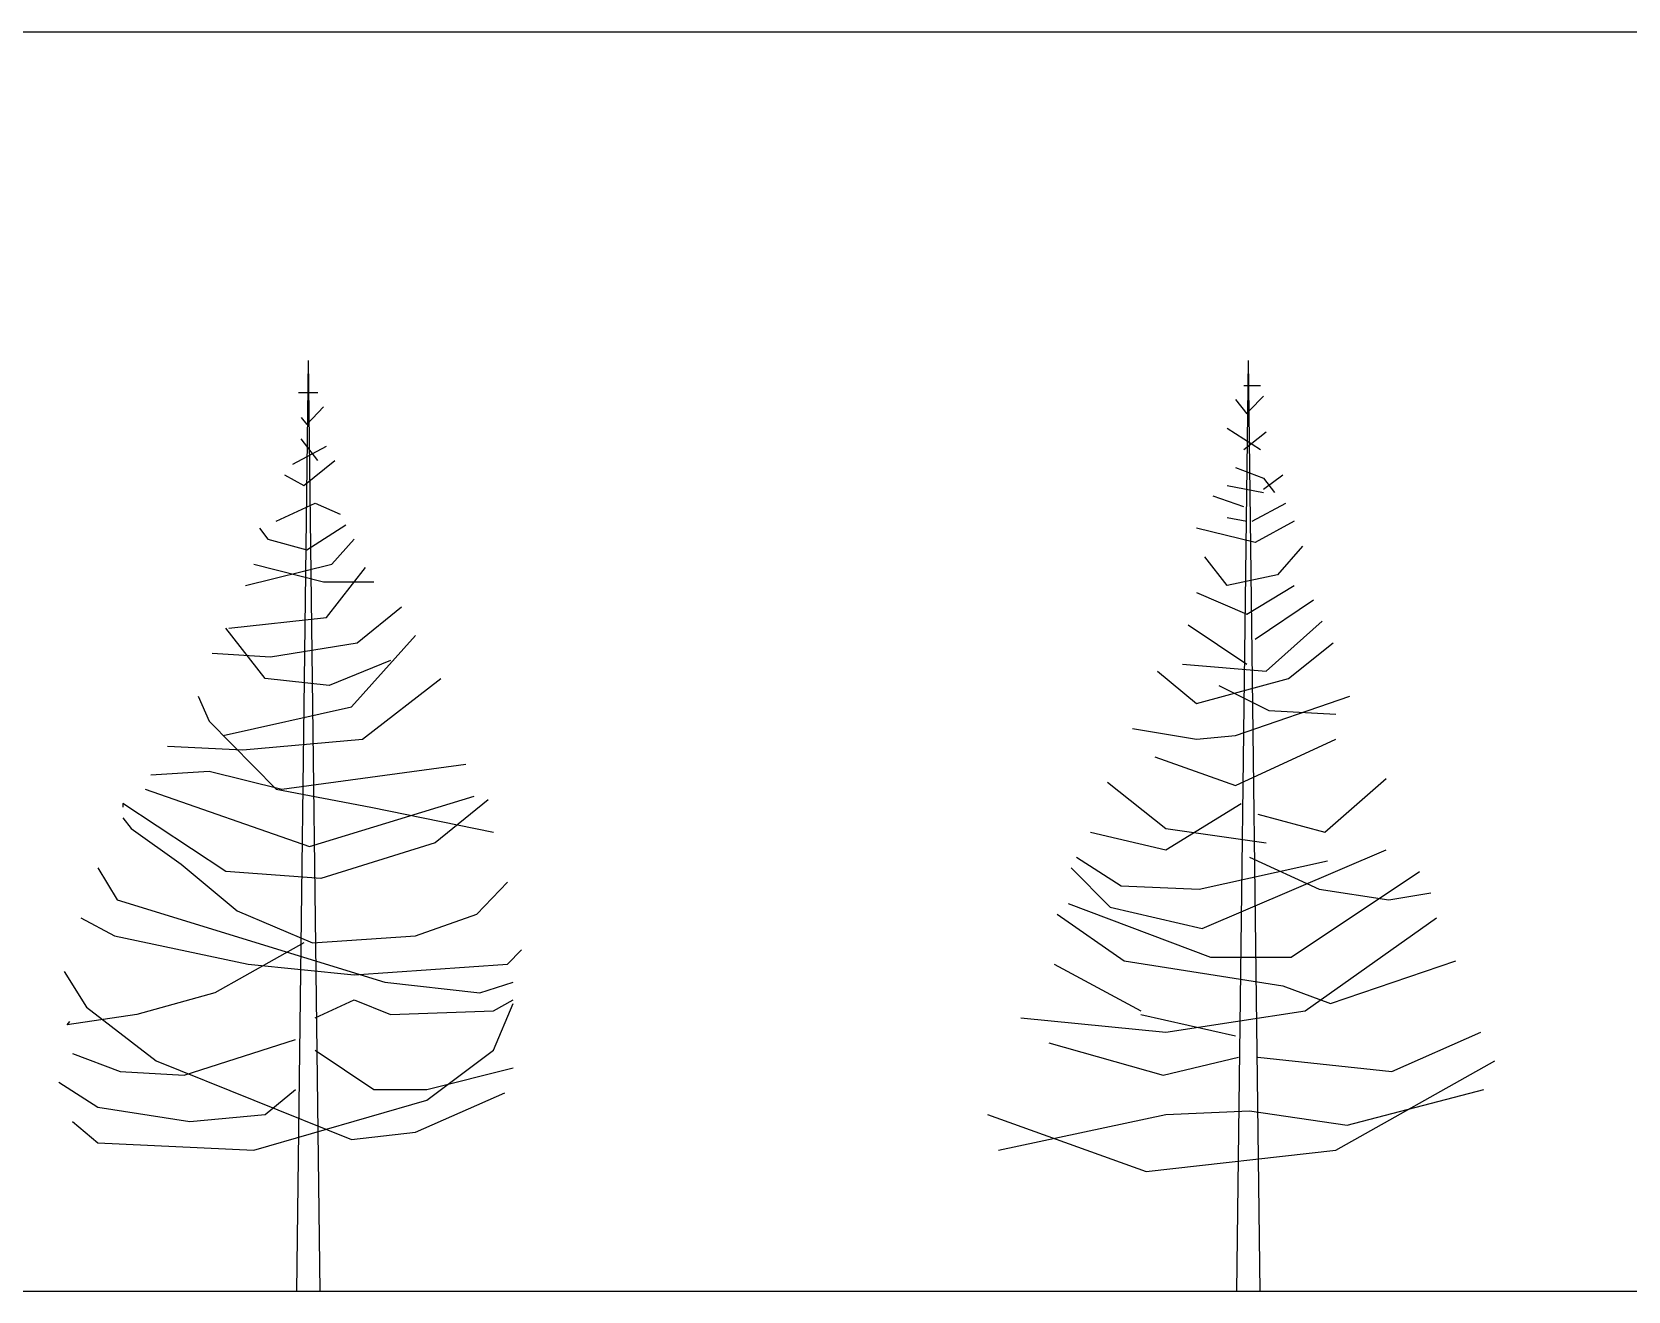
# Model space of a CAD drawing. Header units: millimetres. Extents: x 79741 to 173011, y 86123 to 135501.
# Drawn here: x 128936 to 145397, y 107522 to 120511 of the extents above; entities that cross this region are included whole.
import ezdxf

# ---------------------------------------------------------------- set-up
doc = ezdxf.new("R2010")
doc.units = ezdxf.units.MM
doc.layers.add('www.cad-blocks.net', color=7, linetype='Continuous')
doc.styles.add('ATTR', font='romans.shx', dxfattribs={"width": 0.8, "height": 0.7})

# ---------------------------------------------------------------- blocks, each defined once
blk = doc.blocks.new('A$C4B0C6653')
at = {"color": 0}
blk.add_line((3129, 0), (3162, 0), dxfattribs=at)
blk = doc.blocks.new('A$C7A7F3483')
for q in [(2454, 0), (2694, 0)]:
    blk.add_line((2574, 9600), q)
for points in [[(2473, 9270), (2674, 9270)], [(2502, 9012), (2559, 8938), (2732, 9122)], [(2674, 8569), (2502, 8790)], [(2329, 8422), (2530, 8311), (2847, 8569)], [(2415, 8532), (2761, 8717)], [(2243, 7943), (2645, 8127), (2904, 8016)], [(2070, 7869), (2157, 7758), (2559, 7648), (2962, 7906)], [(1927, 7279), (2818, 7500), (3048, 7758)], [(1754, 6837), (2761, 6947), (3163, 7463)], [(2013, 7500), (2732, 7316), (3249, 7316)], [(1582, 6579), (2185, 6542), (3077, 6689), (3537, 7058)], [(1697, 5731), (3019, 6026), (3681, 6763)], [(3422, 6505), (2789, 6247), (2128, 6321), (1725, 6837)], [(1121, 5620), (1898, 5583), (3134, 5694), (3940, 6321)], [(1438, 6136), (1553, 5878), (2243, 5178), (3221, 4993), (4486, 4735)], [(949, 5325), (1553, 5362), (2300, 5178), (4198, 5436)], [(891, 5178), (2588, 4588), (4285, 5104)], [(4428, 5067), (3882, 4625), (2703, 4256), (1725, 4330), (661, 5030), (661, 4993)], [(661, 4883), (748, 4772), (1265, 4404), (1840, 3924), (2617, 3593), (3681, 3666), (4313, 3887), (4630, 4219)], [(403, 4367), (604, 4035), (3364, 3187), (4342, 3076), (4687, 3187)], [(230, 3851), (575, 3666), (1955, 3371), (3048, 3261), (4630, 3371), (4773, 3519)], [(2530, 3593), (1610, 3076), (805, 2855), (86, 2745), (115, 2781)], [(57, 3298), (288, 2929), (1006, 2376), (3019, 1565), (3681, 1639), (4601, 2044)], [(144, 1749), (403, 1528), (2013, 1454), (3796, 1970), (4486, 2487), (4687, 2966)], [(2645, 2818), (3048, 3003), (3422, 2855), (4486, 2892), (4687, 3003)], [(144, 2450), (633, 2265), (1294, 2228), (2444, 2597)], [(2645, 2487), (3249, 2081), (3796, 2081), (4687, 2302)], [(0, 2155), (403, 1897), (1351, 1749), (2128, 1823), (2444, 2081)]]:
    blk.add_lwpolyline(points)
at = {"style": 'ATTR', "width": 0.8, "flags": 9}
blk.add_attdef('ESTCODE', (2694, 0), '', height=35, dxfattribs=at)
blk = doc.blocks.new('A$C45A578B7')
for p, q in [((2689, 9600), (2569, 0)), ((2689, 9600), (2809, 0)), ((2646, 9343), (2818, 9343)), ((2703, 9085), (2847, 9233)), ((2559, 9196), (2674, 9049)), ((2473, 8901), (2818, 8680)), ((2646, 8680), (2876, 8864)), ((2559, 8496), (2847, 8385)), ((2847, 8274), (3048, 8422)), ((2473, 8311), (2847, 8238)), ((2847, 8385), (2962, 8238)), ((2646, 8090), (2329, 8201)), ((2732, 7943), (3077, 8127)), ((2473, 7979), (2674, 7943)), ((3163, 7943), (2761, 7721)), ((2761, 7721), (2157, 7869)), ((690, 3371), (1582, 2892)), ((1582, 2855), (2559, 2634)), ((4170, 2265), (5090, 2671)), ((633, 2560), (1812, 2228)), ((1812, 2228), (2588, 2413)), ((2789, 2413), (4170, 2265))]:
    blk.add_line(p, q)
for points in [[(3249, 7685), (2991, 7390), (2473, 7279), (2243, 7574)], [(2157, 7205), (2674, 6984), (3163, 7279)], [(2761, 6726), (3364, 7132)], [(2013, 6468), (2876, 6394), (3451, 6910)], [(2070, 6874), (2674, 6468)], [(1754, 6394), (2157, 6062), (3106, 6321), (3566, 6689)], [(1495, 5804), (2157, 5694), (2559, 5731), (3738, 6136)], [(2387, 6247), (2904, 5989), (3595, 5952)], [(1725, 5510), (2559, 5215), (3595, 5694)], [(2789, 4920), (3479, 4735), (4112, 5288)], [(1237, 5251), (1840, 4772), (2876, 4625)], [(1064, 4735), (1840, 4551), (2617, 5030)], [(863, 4367), (1265, 3961), (2214, 3740), (4112, 4551)], [(920, 4477), (1380, 4182), (2185, 4145), (3508, 4440)], [(2703, 4477), (3422, 4145), (4141, 4035), (4572, 4109)], [(834, 3998), (2300, 3445), (3134, 3445), (4457, 4330)], [(345, 2818), (1840, 2671), (3278, 2892), (4630, 3851)], [(719, 3887), (1409, 3408), (3048, 3150), (3537, 2966), (4831, 3408)], [(0, 1823), (1639, 1233), (3595, 1454), (5234, 2376)], [(115, 1454), (1840, 1823), (2703, 1860), (3710, 1712), (5119, 2081)]]:
    blk.add_lwpolyline(points)
at = {"style": 'ATTR', "width": 0.8, "flags": 9}
blk.add_attdef('ESTCODE', (2809, 0), '', height=35, dxfattribs=at)
blk = doc.blocks.new('FORMAT')
at = {"layer": 'www.cad-blocks.net', "color": 155, "true_color": 0x546d8e}
for p, q in [((87199, 120511), (173011, 120511)), ((87199, 107522), (173011, 107522))]:
    blk.add_line(p, q, dxfattribs=at)

msp = doc.modelspace()

# ---------------------------------------------------------------- block references
for name, p in [('A$C4B0C6653', (137627, 120511)), ('A$C7A7F3483', (129212, 107522)), ('A$C45A578B7', (138790, 107522))]:
    msp.add_blockref(name, p)
at = {"layer": 'www.cad-blocks.net'}
msp.add_blockref('FORMAT', (0, 0), dxfattribs=at)

doc.saveas('drawing.dxf')
